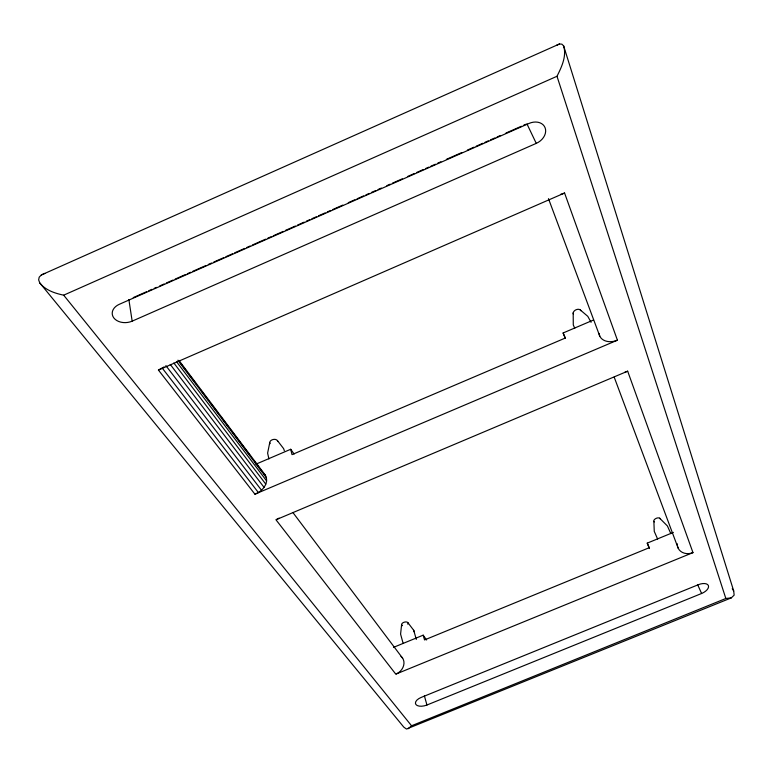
<?xml version="1.0" encoding="UTF-8"?>
<svg xmlns="http://www.w3.org/2000/svg" width="773" height="773" viewBox="0 0 773 773"><rect width="100%" height="100%" fill="white"/><g stroke="black" fill="none" stroke-linecap="round" stroke-linejoin="round"><path stroke-width="1.16" d="M573.189 312.862L573.286 324.94L574.754 328.254M401.622 624.497L400.588 634.111L403.091 643.262M269.748 442.668L267.613 453.094L268.927 458.969M164.089 366.914L158.426 370.054L254.916 494.179C262.182 491.696 269.535 483.096 265.419 475.289L178.911 360.353M39.732 282.86C45.394 290.29 54.902 293.276 63.676 295.18L556.995 76.276C561.565 67.125 566.773 56.323 563.662 45.945L561.923 44.187L559.517 43.964L41.346 274.956L39.201 277.159L38.65 279.855L39.732 282.86L403.777 727.113L406.453 729.036L731.277 597.887L734.147 595.133L733.703 590.968L563.662 45.945M731.277 597.887L725.837 598.486L411.565 725.77L408.125 728.755M396.298 673.94L692.975 552.618L627.666 371.185L275.961 519.775L395.795 674.153L398.424 672.781A11.44 9.421 -39.7 0 0 401.023 656.432M276.348 519.611L279.072 518.132M556.608 45.288L559.517 43.964M133.265 297.595L146.503 291.75M148.706 290.774L152.01 289.315M154.214 288.348L156.426 287.372M159.731 285.913L164.137 283.962M166.35 282.986L172.959 280.068M175.171 279.092L185.095 274.715M187.298 273.739L190.602 272.28M192.806 271.304L206.043 265.468M208.246 264.492L211.551 263.033M213.763 262.057L223.687 257.68M225.89 256.704L232.509 253.776M234.712 252.81L244.635 248.423M246.838 247.457L250.143 245.988M252.356 245.022L265.583 239.176M267.787 238.2L271.101 236.741M273.304 235.765L283.227 231.388M285.43 230.412L295.354 226.035M297.557 225.059L304.175 222.141M306.379 221.165L309.693 219.706M311.896 218.73L316.302 216.788M318.515 215.812L325.124 212.884M327.327 211.918L330.641 210.459M332.844 209.483L342.768 205.096M348.285 202.661L354.894 199.743M357.107 198.767L363.716 195.849M365.919 194.873L369.233 193.414M371.436 192.438L375.852 190.496M378.055 189.52L381.36 188.061M386.877 185.626L390.181 184.167M392.384 183.191L402.308 178.814M407.825 176.379L414.444 173.461M416.647 172.485L423.256 169.567M425.469 168.591L428.773 167.132M430.976 166.156L435.392 164.205M437.595 163.238L440.9 161.77M446.417 159.344L461.858 152.523M467.365 150.088L473.984 147.17M476.187 146.194L482.806 143.276M485.009 142.3L488.314 140.841M490.526 139.865L494.933 137.923M497.136 136.947L500.45 135.488M505.957 133.053L521.398 126.241M523.601 125.265L525.804 124.289M132.164 321.153L536.259 143.372A13.73 10.551 -29.1 0 0 545.149 127.893A13.73 10.551 -29.1 0 0 528.954 123.458L119.255 304.33A13.537 9.865 -5.2 0 0 113.853 317.964A13.537 9.865 -5.2 0 0 132.164 321.153L128.859 299.538M41.346 274.956L44.911 273.381M158.426 370.054L564.57 193.018L617.424 340.188L254.916 494.179M255.911 464.177L290.725 449.268L294.117 454.041M565.295 338.381L563.111 332.979L593.567 319.974M393.534 647.349L423.179 635.174L426.59 639.986M649.426 548.54L647.243 543.129L673.399 532.384M426.947 705.015L701.604 593.49A9.092 4.686 -22.8 0 0 708.416 585.663A9.092 4.686 -22.8 0 0 698.377 584.688L421.14 697.439A8.889 4.532 -16.4 0 0 415.922 704.522A8.889 4.532 -16.4 0 0 426.947 705.015L424.396 695.864M580.194 309.867L587.78 316.331L591.074 322.312M659.649 518.181L667.408 525.969L670.829 533.612M264.095 473.955L265.419 475.289M63.676 295.18L411.565 725.77M162.311 368.199L258.385 492.546M277.381 440.542L283.623 448.63L284.338 450.688M165.866 365.629L261.516 490.217M407.902 622.69L413.729 630.314L416.299 639.435M170.263 364.431L264.057 487.357M173.828 362.972L265.815 484.188M176.379 361.484L266.656 480.961M179.036 361.213L186.969 371.755M188.409 373.668L196.352 384.2M200.68 389.95L208.613 400.491M210.053 402.404L217.986 412.937M221.6 417.729L229.533 428.271M230.972 430.184L250.452 456.041M254.781 461.79L262.714 472.332M292.87 512.48L402.665 658.258M177.848 360.237L266.521 477.917M732.253 588.688L733.703 590.968M526.906 123.806L536.259 143.372M697.661 584.726L701.604 593.49M657.62 539.042L654.258 531.38L653.871 521.35M563.111 332.979L565.324 338.033L292.001 454.621L290.725 449.268M647.243 543.129L649.223 547.719L424.541 639.938L423.179 635.174M548.472 198.642L599.771 336.12M614.187 377.127L678.105 548.057M556.995 76.276L725.837 598.486M413.729 630.314L414.125 631.754M564.57 193.018A16.098 10.812 -21.8 0 1 560.56 194.361M617.424 340.188A14.291 10.58 -20.5 0 1 599.075 333.443M627.666 371.185A13.904 10.503 -20.2 0 1 625.067 372.064M692.975 552.627A11.672 9.798 -16.9 0 1 677.573 546.434M677.438 545.593A11.672 9.798 -16.9 0 1 677.419 543.863M270.106 443.663A4.049 2.677 -12.5 0 1 272.84 439.566A4.049 2.677 -12.5 0 1 277.729 441.538M573.286 313.983A4.126 2.792 -24.9 0 1 576.069 309.751A4.126 2.792 -24.9 0 1 580.871 310.736M654.373 521.93A3.392 1.894 -23 0 1 655.726 518.567A3.392 1.894 -23 0 1 660.152 518.77M402.491 625.686A3.324 1.846 -16.2 0 1 402.366 623.212A3.324 1.846 -16.2 0 1 406.588 621.994A3.324 1.846 -16.2 0 1 407.796 624.159"/></g></svg>
